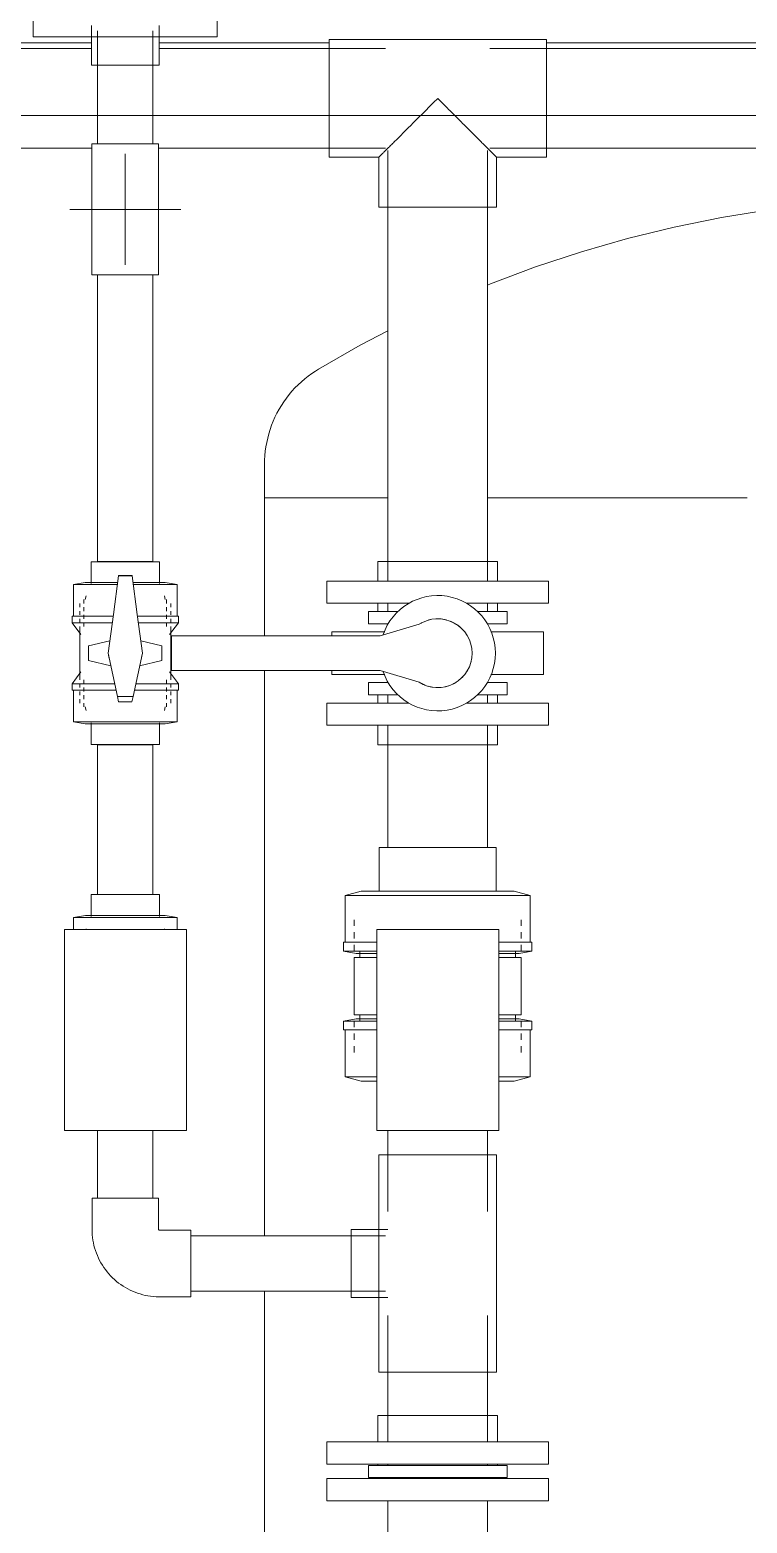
# Model space of a CAD drawing. Header units: millimetres. Extents: x -3824 to 3958, y -576 to 3647.
# Drawn here: x -534 to 112, y 1516 to 2862 of the extents above; entities that cross this region are included whole.
import ezdxf

# ---------------------------------------------------------------- set-up
doc = ezdxf.new("R2010")
doc.units = ezdxf.units.MM
for name, color, linetype, lineweight in [('A-_ANOTSYBL_E', 7, 'Continuous', 9), ('A_--------_E-', 8, 'Continuous', 9), ('M-_EQPT----_E', 7, 'Continuous', 9), ('M-_WATR----_E', 5, 'Continuous', 9)]:
    doc.layers.add(name, color=color, linetype=linetype, lineweight=lineweight)

# ---------------------------------------------------------------- blocks, each defined once
blk = doc.blocks.new('PNS-0100 MAIN FRAME - ASY PNS-0100 MAIN FRAME_iam-651195-Разрез 2')
at = {"layer": 'A_--------_E-'}
for p, q in [((-732, 2850), (-478.8, 2850)), ((-417.8, 2850), (-264.6, 2850)), ((-68.6, 2850), (707, 2850))]:
    blk.add_line(p, q, dxfattribs=at)
blk = doc.blocks.new('PNS-0100 MAIN FRAME - Standard-550811-Разрез 2')
blk.add_blockref('PNS-0100 MAIN FRAME - ASY PNS-0100 MAIN FRAME_iam-651195-Разрез 2', (0, 0))
blk = doc.blocks.new('PNS-Filter column D1200 _180 Left feed 90-50_ - ASY PNS-Filter column D1200_iam-905011-Разрез 2')
at = {"layer": 'A_--------_E-'}
for p, q in [((-322.8, 2470.1), (-322.8, 2440.1)), ((-322.8, 2440.1), (-322.8, 2315.7)), ((-322.8, 2315.7), (-322.8, 2440.1)), ((-321.2, 2440.1), (-322.8, 2440.1)), ((-321.2, 2440.1), (-322.8, 2440.1)), ((-316.6, 2440.1), (-321.2, 2440.1)), ((-316.6, 2440.1), (-321.2, 2440.1)), ((-308.9, 2440.1), (-316.6, 2440.1)), ((-308.9, 2440.1), (-316.6, 2440.1)), ((-298.3, 2440.1), (-308.9, 2440.1)), ((-298.3, 2440.1), (-308.9, 2440.1)), ((-284.6, 2440.1), (-298.2, 2440.1)), ((-284.6, 2440.1), (-298.2, 2440.1)), ((-268.1, 2440.1), (-284.6, 2440.1)), ((-268.1, 2440.1), (-284.6, 2440.1)), ((-248.7, 2440.1), (-268, 2440.1)), ((-248.7, 2440.1), (-268, 2440.1)), ((-226.6, 2440.1), (-248.7, 2440.1)), ((-226.6, 2440.1), (-248.7, 2440.1)), ((-211.9, 2440.1), (-226.6, 2440.1)), ((-211.9, 2440.1), (-226.6, 2440.1)), ((-113.7, 2440.1), (-121.8, 2440.1)), ((-113.7, 2440.1), (-121.8, 2440.1)), ((-80.1, 2440.1), (-113.6, 2440.1)), ((-80.1, 2440.1), (-113.6, 2440.1)), ((-44.6, 2440.1), (-80, 2440.1)), ((-44.6, 2440.1), (-80, 2440.1)), ((-7.4, 2440.1), (-44.4, 2440.1)), ((-7.4, 2440.1), (-44.4, 2440.1)), ((31.3, 2440.1), (-7.2, 2440.1)), ((31.3, 2440.1), (-7.2, 2440.1)), ((71.2, 2440.1), (31.5, 2440.1)), ((71.2, 2440.1), (31.5, 2440.1)), ((112.3, 2440.1), (71.4, 2440.1)), ((112.3, 2440.1), (71.4, 2440.1)), ((-322.8, 2284.3), (-322.8, 1775)), ((-322.8, 1775), (-322.8, 2284.3)), ((-322.8, 1725), (-322.8, 670.1)), ((-322.8, 670.1), (-322.8, 1725)), ((-266.6, 1556.1), (-266.6, 1536.1)), ((-266.6, 1556.1), (-248.5, 1556.1)), ((-248.5, 1556.1), (-66.6, 1556.1)), ((-66.6, 1536.1), (-66.6, 1556.1)), ((-266.6, 1536.1), (-248.5, 1536.1)), ((-248.5, 1536.1), (-66.6, 1536.1)), ((-211.6, 1536.1), (-211.6, 1456.1)), ((-121.6, 1456.1), (-121.6, 1536.1))]:
    blk.add_line(p, q, dxfattribs=at)
at = {"layer": 'A_--------_E-', "flags": 128}
for points in [[(-121.6, 2631.7), (-118.9, 2632.8), (-78.3, 2648.1), (-37.1, 2661.7), (4.6, 2673.7), (46.7, 2684), (89.2, 2692.6), (132, 2699.5), (175.1, 2704.7), (218.3, 2708.2), (261.7, 2709.9), (266.5, 2710)], [(-274.2, 2555.9), (-236.5, 2577.5), (-211.6, 2590.4)], [(-322.8, 2470.1), (-322.7, 2474.1), (-322.5, 2478.1), (-322.1, 2482.1), (-321.5, 2486.1), (-320.8, 2490), (-319.9, 2493.9), (-318.9, 2497.8), (-317.7, 2501.6), (-316.4, 2505.4), (-314.9, 2509.1), (-313.3, 2512.7), (-311.5, 2516.3), (-309.6, 2519.8), (-307.5, 2523.2), (-305.3, 2526.6), (-303, 2529.8), (-300.5, 2533), (-298, 2536.1), (-295.3, 2539), (-292.5, 2541.9), (-289.5, 2544.6), (-286.5, 2547.2), (-283.4, 2549.7), (-280.1, 2552), (-276.8, 2554.3), (-274.2, 2555.9)]]:
    blk.add_lwpolyline(points, dxfattribs=at)
blk = doc.blocks.new('PNS-Filter column D1200 _180 Left feed 90-50_ - Standard-894632-Разрез 2')
at = {"layer": 'M-_EQPT----_E'}
for p, q in [((-211.6, 1557.1), (-211.6, 1556.1)), ((-121.6, 1556.1), (-121.6, 1557.1))]:
    blk.add_line(p, q, dxfattribs=at)
blk.add_blockref('PNS-Filter column D1200 _180 Left feed 90-50_ - ASY PNS-Filter column D1200_iam-905011-Разрез 2', (0, 0))
blk = doc.blocks.new('COMER_ST10_BR00_U-PVC бурт под фланец с гладкой поверхностью red - DN20 - DN225-V39-Разрез 2')
at = {"layer": 'M-_WATR----_E', "color": 140, "lineweight": 20}
for p, q in [((-1720.6, 1613.1), (-1720.6, 1589.1)), ((-1612.6, 1613.1), (-1720.6, 1613.1)), ((-1612.6, 1589.1), (-1612.6, 1613.1)), ((-1729.1, 1568.1), (-1729.1, 1557.1)), ((-1604.1, 1568.1), (-1729.1, 1568.1)), ((-1720.6, 1569.1), (-1720.6, 1568.1)), ((-1612.6, 1568.1), (-1612.6, 1569.1)), ((-1604.1, 1557.1), (-1604.1, 1568.1)), ((-1729.1, 1557.1), (-1604.1, 1557.1))]:
    blk.add_line(p, q, dxfattribs=at)
blk = doc.blocks.new('COMER_BR00_U-PVC свободный фланец red - DN15 - DN200-V28-Разрез 2')
at = {"layer": 'M-_WATR----_E', "lineweight": 20}
for p, q in [((-862.5, 1771.1), (-862.5, 1751.1)), ((-662.5, 1771.1), (-862.5, 1771.1)), ((-662.5, 1751.1), (-662.5, 1771.1)), ((-862.5, 1751.1), (-662.5, 1751.1))]:
    blk.add_line(p, q, dxfattribs=at)
blk = doc.blocks.new('COMER_industrial series - BVI10-EL090-V40-Разрез 2')
at = {"layer": 'M-_WATR----_E', "color": 140, "lineweight": 20}
for p, q in [((-1719.4, 2125), (-1719.4, 2085.6)), ((-1719.4, 2125), (-1613.8, 2125)), ((-1613.8, 2085.6), (-1613.8, 2125)), ((-1735.6, 2085.6), (-1750.1, 2081.7)), ((-1750.1, 2081.7), (-1750.1, 2039.5)), ((-1583.1, 2081.7), (-1750.1, 2081.7)), ((-1597.6, 2085.6), (-1735.6, 2085.6)), ((-1583.1, 2081.7), (-1597.6, 2085.6)), ((-1583.1, 2039.5), (-1583.1, 2081.7)), ((-1741.9, 2059.8), (-1741.9, 2054.2)), ((-1591.4, 2054.2), (-1591.4, 2059.8)), ((-1741.9, 2048.5), (-1741.9, 2042.8)), ((-1721.6, 2051), (-1721.6, 1870)), ((-1611.6, 2051), (-1721.6, 2051)), ((-1611.6, 1870), (-1611.6, 2051)), ((-1591.4, 2042.8), (-1591.4, 2048.5)), ((-1751.6, 2039.5), (-1751.6, 2031.5)), ((-1721.6, 2039.5), (-1751.6, 2039.5)), ((-1741.9, 2037.1), (-1741.9, 2031.5)), ((-1581.6, 2039.5), (-1611.6, 2039.5)), ((-1591.4, 2031.5), (-1591.4, 2037.1)), ((-1581.6, 2031.5), (-1581.6, 2039.5)), ((-1751.6, 2031.5), (-1740.1, 2029.5)), ((-1721.6, 2031.5), (-1751.6, 2031.5)), ((-1741.9, 2025.8), (-1741.9, 1974.2)), ((-1741.9, 2025.8), (-1721.8, 2025.8)), ((-1740.1, 2029.5), (-1721.8, 2029.5)), ((-1736.7, 2030.9), (-1736.7, 2025.8)), ((-1581.6, 2031.5), (-1611.6, 2031.5)), ((-1611.4, 2029.5), (-1593.1, 2029.5)), ((-1611.4, 2025.8), (-1591.4, 2025.8)), ((-1596.5, 2025.8), (-1596.5, 2030.9)), ((-1593.1, 2029.5), (-1581.6, 2031.5)), ((-1591.4, 1974.2), (-1591.4, 2025.8)), ((-1740.1, 1970.5), (-1751.6, 1968.5)), ((-1751.6, 1968.5), (-1751.6, 1960.5)), ((-1751.6, 1968.5), (-1721.6, 1968.5)), ((-1721.8, 1974.2), (-1741.9, 1974.2)), ((-1741.9, 1968.5), (-1741.9, 1962.9)), ((-1721.8, 1970.5), (-1740.1, 1970.5)), ((-1736.7, 1974.2), (-1736.7, 1969.1)), ((-1611.6, 1968.5), (-1581.6, 1968.5)), ((-1591.4, 1974.2), (-1611.4, 1974.2)), ((-1593.1, 1970.5), (-1611.4, 1970.5)), ((-1596.5, 1969.1), (-1596.5, 1974.2)), ((-1581.6, 1968.5), (-1593.1, 1970.5)), ((-1591.4, 1962.9), (-1591.4, 1968.5)), ((-1581.6, 1960.5), (-1581.6, 1968.5)), ((-1751.6, 1960.5), (-1721.6, 1960.5)), ((-1750.1, 1960.5), (-1750.1, 1918.3)), ((-1741.9, 1957.2), (-1741.9, 1951.5)), ((-1611.6, 1960.5), (-1581.6, 1960.5)), ((-1591.4, 1951.5), (-1591.4, 1957.2)), ((-1583.1, 1918.3), (-1583.1, 1960.5)), ((-1741.9, 1945.8), (-1741.9, 1940.2)), ((-1591.4, 1940.2), (-1591.4, 1945.8)), ((-1750.1, 1918.3), (-1735.6, 1914.4)), ((-1750.1, 1918.3), (-1721.7, 1918.3)), ((-1735.6, 1914.4), (-1721.8, 1914.4)), ((-1611.5, 1918.3), (-1583.1, 1918.3)), ((-1611.4, 1914.4), (-1597.6, 1914.4)), ((-1597.6, 1914.4), (-1583.1, 1918.3)), ((-1721.6, 1870), (-1611.6, 1870))]:
    blk.add_line(p, q, dxfattribs=at)
blk = doc.blocks.new('COMER_BUT сермя _Butterfly valves_ red - BUT10090-V42-Разрез 2')
at = {"layer": 'M-_WATR----_E', "color": 140, "lineweight": 20}
for p, q in [((-218.6, 2315.7), (-406.6, 2315.7)), ((-406.6, 2315.7), (-406.6, 2284.3)), ((-262.1, 2319.3), (-262.1, 2315.9)), ((-262.1, 2319.3), (-214.4, 2319.3)), ((-183.4, 2326.1), (-218.6, 2315.7)), ((-118.8, 2319.3), (-71.1, 2319.3)), ((-71.1, 2280.7), (-71.1, 2319.3)), ((-406.6, 2284.3), (-218.6, 2284.3)), ((-262.1, 2284.3), (-262.1, 2280.7)), ((-262.1, 2280.7), (-214.4, 2280.7)), ((-218.6, 2284.3), (-183.4, 2273.9)), ((-118.8, 2280.7), (-71.1, 2280.7))]:
    blk.add_line(p, q, dxfattribs=at)
for radius, start, end in [(52, 360, 161.237), (31, 360, 122.791), (31, 102.2804, 107.3084), (31, 90, 93.0913), (31, 88.0471, 90), (31, 75.4664, 81.2199), (31, 62.8856, 68.5682), (31, 116.8083, 121.2292), (31, 50.3048, 55.8749), (31, 37.7249, 43.1076), (31, 25.1464, 30.1803), (31, 12.281, 12.8571), (52, 198.763, 360), (31, 237.209, 0), (31, 340.8973, 345.6441), (31, 310.8776, 316.9033), (31, 325.6138, 331.2796), (31, 240.5173, 247.7644), (31, 253.806, 261.0561), (31, 267.0855, 270), (31, 270, 273.6256), (31, 281.8558, 288.0896), (31, 296.3247, 302.5097)]:
    blk.add_arc((-166.6, 2300), radius, start, end, dxfattribs=at)
blk = doc.blocks.new('COMER_ST10_U-PVC бурт под фланец с гладкой поверхностью red - DN20 - DN225-877299-Разрез 2')
at = {"layer": 'M-_WATR----_E', "lineweight": 20}
for p, q in [((675, 573.5), (675, 562.5)), ((692.8, 573.5), (675, 573.5)), ((800, 573.5), (782.2, 573.5)), ((800, 562.5), (800, 573.5)), ((675, 562.5), (701.4, 562.5)), ((683.5, 562.5), (683.5, 555)), ((773.6, 562.5), (800, 562.5)), ((791.5, 555), (791.5, 562.5)), ((683.5, 535), (683.5, 517.5)), ((791.5, 517.5), (791.5, 535)), ((683.5, 517.5), (791.5, 517.5))]:
    blk.add_line(p, q, dxfattribs=at)
blk = doc.blocks.new('COMER_BR00_U-PVC свободный фланец red - DN15 - DN200-868771-Разрез 2')
at = {"layer": 'M-_WATR----_E', "lineweight": 20}
for p, q in [((637.5, 555), (637.5, 535)), ((711.5, 555), (637.5, 555)), ((837.5, 555), (763.5, 555)), ((837.5, 535), (837.5, 555)), ((637.5, 535), (837.5, 535))]:
    blk.add_line(p, q, dxfattribs=at)
blk = doc.blocks.new('COMER_BR00_U-PVC свободный фланец red - DN15 - DN200-V21-Разрез 2')
at = {"layer": 'M-_WATR----_E', "lineweight": 20}
for p, q in [((637.5, 665), (637.5, 645)), ((837.5, 665), (637.5, 665)), ((837.5, 645), (837.5, 665)), ((637.5, 645), (711.5, 645)), ((763.5, 645), (837.5, 645))]:
    blk.add_line(p, q, dxfattribs=at)
blk = doc.blocks.new('COMER_TE40_U-PVC тройник равнопроходный - DN16 - DN315 _Grey_-V43-Разрез 2')
at = {"layer": 'M-_WATR----_E', "color": 140, "lineweight": 20}
for p, q in [((-68.6, 2853), (-264.6, 2853)), ((-264.6, 2853), (-264.6, 2747)), ((-68.6, 2747), (-68.6, 2853)), ((-264.6, 2747), (-219.6, 2747)), ((-219.6, 2747), (-219.6, 2702)), ((-113.6, 2747), (-68.6, 2747)), ((-113.6, 2702), (-113.6, 2747)), ((-219.6, 2702), (-113.6, 2702))]:
    blk.add_line(p, q, dxfattribs=at)
for points, knots in [([(-219.6, 2747), (-219.6, 2747), (-219, 2747.6), (-217.3, 2749.3), (-216.1, 2750.5), (-215.1, 2751.5), (-214.1, 2752.6), (-212.9, 2753.8), (-211.6, 2755), (-210.2, 2756.4), (-208.8, 2757.8), (-206.8, 2759.8), (-200, 2766.6), (-189.5, 2777.1), (-176.5, 2790.1), (-169.9, 2796.7), (-166.6, 2800)], [0, 0, 0, 0, 0.111111, 0.166667, 0.194444, 0.222222, 0.25, 0.277778, 0.305556, 0.333333, 0.361111, 0.388889, 0.444444, 0.722222, 0.861111, 1, 1, 1, 1]), ([(-166.6, 2800), (-164, 2797.4), (-158.7, 2792.1), (-150.8, 2784.2), (-143.1, 2776.5), (-137, 2770.4), (-132.4, 2765.8), (-129, 2762.4), (-126.4, 2759.8), (-124.4, 2757.8), (-123, 2756.4), (-121.6, 2755), (-120.4, 2753.8), (-119.2, 2752.6), (-118.1, 2751.5), (-117.1, 2750.5), (-115.9, 2749.3), (-114.2, 2747.6), (-113.6, 2747), (-113.6, 2747)], [0, 0, 0, 0, 0.111111, 0.222222, 0.333333, 0.444444, 0.5, 0.555556, 0.611111, 0.638889, 0.666667, 0.694444, 0.722222, 0.75, 0.777778, 0.805556, 0.833333, 0.888889, 1, 1, 1, 1])]:
    blk.add_open_spline(points, degree=3, knots=knots, dxfattribs=at)
blk = doc.blocks.new('Тройник клеевой - d 20-315 мм-V64-Разрез 2')
at = {"layer": 'M-_WATR----_E', "color": 136, "lineweight": 20}
for p, q in [((-487.3, 2944.5), (-531.3, 2944.5)), ((-531.3, 2944.5), (-531.3, 2855.5)), ((-460.4, 2944.5), (-487.3, 2944.5)), ((-448.3, 2944.5), (-457.4, 2944.5)), ((-409.3, 2944.5), (-448.3, 2944.5)), ((-403.6, 2944.5), (-409.3, 2944.5)), ((-365.3, 2944.5), (-400.6, 2944.5)), ((-365.3, 2855.5), (-365.3, 2944.5)), ((-531.3, 2855.5), (-487.3, 2855.5)), ((-487.3, 2855.5), (-448.3, 2855.5)), ((-478.8, 2865.7), (-478.8, 2861)), ((-478.8, 2861), (-478.8, 2830)), ((-448.3, 2855.5), (-409.3, 2855.5)), ((-417.8, 2861), (-417.8, 2865.7)), ((-417.8, 2830), (-417.8, 2861)), ((-409.3, 2855.5), (-365.3, 2855.5)), ((-478.8, 2830), (-417.8, 2830))]:
    blk.add_line(p, q, dxfattribs=at)
blk = doc.blocks.new('COMER_EL50_U-PVC отвод 90 - DN16-DN315 _Grey_-V65-Разрез 2')
at = {"layer": 'M-_WATR----_E', "color": 136, "lineweight": 20}
for p, q in [((-478.3, 2759), (-478.3, 2730.8)), ((-448.3, 2759), (-478.3, 2759)), ((-418.3, 2759), (-448.3, 2759)), ((-418.3, 2730.8), (-418.3, 2759))]:
    blk.add_line(p, q, dxfattribs=at)
at = {"layer": 'M-_WATR----_E', "color": 136, "lineweight": 20, "flags": 128}
for points in [[(-478.3, 2730.8), (-478.3, 2729.6), (-478.3, 2728.3), (-478.3, 2727.1), (-478.3, 2725.9), (-478.3, 2724.7), (-478.3, 2723.5), (-478.3, 2722.3), (-478.3, 2721.1), (-478.3, 2719.9), (-478.3, 2718.8), (-478.3, 2717.7), (-478.3, 2716.6), (-478.3, 2715.5), (-478.3, 2714.4), (-478.3, 2713.4), (-478.3, 2712.4), (-478.3, 2711.4), (-478.3, 2710.5), (-478.3, 2709.6), (-478.3, 2708.7), (-478.3, 2707.9), (-478.3, 2707.1), (-478.3, 2706.3), (-478.3, 2705.6), (-478.3, 2704.9), (-478.3, 2704.2), (-478.3, 2703.6), (-478.3, 2703.1), (-478.3, 2702.6), (-478.3, 2702.1), (-478.3, 2701.7), (-478.3, 2701.3), (-478.3, 2701), (-478.3, 2700.7), (-478.3, 2700.4), (-478.3, 2700.3), (-478.3, 2700.1), (-478.3, 2700), (-478.3, 2700), (-478.3, 2700)], [(-418.3, 2700), (-418.3, 2700), (-418.3, 2700.1), (-418.3, 2700.2), (-418.3, 2700.4), (-418.3, 2700.6), (-418.3, 2700.9), (-418.3, 2701.2), (-418.3, 2701.6), (-418.3, 2702), (-418.3, 2702.4), (-418.3, 2702.9), (-418.3, 2703.5), (-418.3, 2704.1), (-418.3, 2704.7), (-418.3, 2705.4), (-418.3, 2706.1), (-418.3, 2706.9), (-418.3, 2707.6), (-418.3, 2708.5), (-418.3, 2709.3), (-418.3, 2710.2), (-418.3, 2711.2), (-418.3, 2712.1), (-418.3, 2713.1), (-418.3, 2714.2), (-418.3, 2715.2), (-418.3, 2716.3), (-418.3, 2717.4), (-418.3, 2718.5), (-418.3, 2719.6), (-418.3, 2720.8), (-418.3, 2722), (-418.3, 2723.2), (-418.3, 2724.4), (-418.3, 2725.6), (-418.3, 2726.8), (-418.3, 2728), (-418.3, 2729.2), (-418.3, 2730.5), (-418.3, 2730.8)]]:
    blk.add_lwpolyline(points, dxfattribs=at)
blk = doc.blocks.new('COMER_EL50_U-PVC отвод 90 - DN16-DN315 _Grey_-V66-Разрез 2')
at = {"layer": 'M-_WATR----_E', "color": 136, "lineweight": 20}
for p, q in [((-478.3, 2669.2), (-478.3, 2641)), ((-418.3, 2641), (-418.3, 2669.2)), ((-478.3, 2641), (-448.3, 2641)), ((-448.3, 2641), (-418.3, 2641))]:
    blk.add_line(p, q, dxfattribs=at)
at = {"layer": 'M-_WATR----_E', "color": 136, "lineweight": 20, "flags": 128}
for points in [[(-478.3, 2669.2), (-478.3, 2670.4), (-478.3, 2671.7), (-478.3, 2672.9), (-478.3, 2674.1), (-478.3, 2675.3), (-478.3, 2676.5), (-478.3, 2677.7), (-478.3, 2678.9), (-478.3, 2680.1), (-478.3, 2681.2), (-478.3, 2682.3), (-478.3, 2683.4), (-478.3, 2684.5), (-478.3, 2685.6), (-478.3, 2686.6), (-478.3, 2687.6), (-478.3, 2688.6), (-478.3, 2689.5), (-478.3, 2690.4), (-478.3, 2691.3), (-478.3, 2692.1), (-478.3, 2692.9), (-478.3, 2693.7), (-478.3, 2694.4), (-478.3, 2695.1), (-478.3, 2695.8), (-478.3, 2696.4), (-478.3, 2696.9), (-478.3, 2697.4), (-478.3, 2697.9), (-478.3, 2698.3), (-478.3, 2698.7), (-478.3, 2699), (-478.3, 2699.3), (-478.3, 2699.6), (-478.3, 2699.7), (-478.3, 2699.9), (-478.3, 2700)], [(-418.3, 2699.9), (-418.3, 2699.8), (-418.3, 2699.6), (-418.3, 2699.4), (-418.3, 2699.1), (-418.3, 2698.8), (-418.3, 2698.4), (-418.3, 2698), (-418.3, 2697.6), (-418.3, 2697.1), (-418.3, 2696.5), (-418.3, 2695.9), (-418.3, 2695.3), (-418.3, 2694.6), (-418.3, 2693.9), (-418.3, 2693.1), (-418.3, 2692.4), (-418.3, 2691.5), (-418.3, 2690.7), (-418.3, 2689.8), (-418.3, 2688.8), (-418.3, 2687.9), (-418.3, 2686.9), (-418.3, 2685.8), (-418.3, 2684.8), (-418.3, 2683.7), (-418.3, 2682.6), (-418.3, 2681.5), (-418.3, 2680.4), (-418.3, 2679.2), (-418.3, 2678), (-418.3, 2676.8), (-418.3, 2675.6), (-418.3, 2674.4), (-418.3, 2673.2), (-418.3, 2672), (-418.3, 2670.8), (-418.3, 2669.5), (-418.3, 2669.2)]]:
    blk.add_lwpolyline(points, dxfattribs=at)
blk = doc.blocks.new('Тройник клеевой - d 20-315 мм-949982-Разрез 2')
at = {"layer": 'M-_WATR----_E', "color": 140, "lineweight": 20}
for p, q in [((-1719.6, 1848), (-1719.6, 1797)), ((-1613.6, 1848), (-1719.6, 1848)), ((-1613.6, 1797), (-1613.6, 1848)), ((-1719.6, 1797), (-1719.6, 1750)), ((-1613.6, 1750), (-1613.6, 1797)), ((-1713.6, 1780.5), (-1744.6, 1780.5)), ((-1744.6, 1780.5), (-1744.6, 1719.5)), ((-1711.5, 1780.5), (-1713.6, 1780.5)), ((-1719.6, 1750), (-1719.6, 1703)), ((-1613.6, 1703), (-1613.6, 1750)), ((-1744.6, 1719.5), (-1713.6, 1719.5)), ((-1713.6, 1719.5), (-1711.5, 1719.5)), ((-1719.6, 1703), (-1719.6, 1652)), ((-1613.6, 1652), (-1613.6, 1703)), ((-1719.6, 1652), (-1613.6, 1652))]:
    blk.add_line(p, q, dxfattribs=at)
blk = doc.blocks.new('COMER_EL50_U-PVC отвод 90 - DN16-DN315 _Grey_-V63-Разрез 2')
at = {"layer": 'M-_WATR----_E', "color": 136, "lineweight": 20}
for p, q in [((-1978.2, 1809), (-1978.2, 1780.8)), ((-1918.2, 1809), (-1978.2, 1809)), ((-1918.2, 1780.8), (-1918.2, 1809)), ((-1889.2, 1780), (-1917.4, 1780)), ((-1889.2, 1720), (-1889.2, 1780)), ((-1917.4, 1720), (-1889.2, 1720))]:
    blk.add_line(p, q, dxfattribs=at)
at = {"layer": 'M-_WATR----_E', "color": 136, "lineweight": 20, "flags": 128}
for points in [[(-1978.2, 1780.8), (-1978.2, 1778.4), (-1978, 1775.9), (-1977.8, 1773.5), (-1977.5, 1771.1), (-1977, 1768.7), (-1976.5, 1766.3), (-1975.9, 1764), (-1975.1, 1761.7), (-1974.3, 1759.4), (-1973.4, 1757.1), (-1972.4, 1754.9), (-1971.4, 1752.7), (-1970.2, 1750.6), (-1968.9, 1748.5), (-1967.6, 1746.5), (-1966.2, 1744.5), (-1964.7, 1742.6), (-1963.1, 1740.7), (-1961.5, 1738.9), (-1959.8, 1737.2), (-1958, 1735.5), (-1956.2, 1733.9), (-1954.3, 1732.4), (-1952.3, 1731), (-1950.3, 1729.6), (-1948.2, 1728.4), (-1946.1, 1727.2), (-1943.9, 1726.1), (-1941.7, 1725.1), (-1939.5, 1724.1), (-1937.2, 1723.3), (-1934.9, 1722.6), (-1932.5, 1721.9), (-1930.2, 1721.3), (-1927.8, 1720.9), (-1925.4, 1720.5), (-1922.9, 1720.3), (-1920.5, 1720.1), (-1918.1, 1720), (-1917.4, 1720)], [(-1917.4, 1780), (-1917.5, 1780), (-1917.5, 1780), (-1917.5, 1780), (-1917.6, 1780), (-1917.6, 1780), (-1917.6, 1780), (-1917.7, 1780), (-1917.7, 1780), (-1917.7, 1780.1), (-1917.7, 1780.1), (-1917.8, 1780.1), (-1917.8, 1780.1), (-1917.8, 1780.1), (-1917.9, 1780.1), (-1917.9, 1780.1), (-1917.9, 1780.2), (-1917.9, 1780.2), (-1918, 1780.2), (-1918, 1780.2), (-1918, 1780.2), (-1918, 1780.3), (-1918, 1780.3), (-1918.1, 1780.3), (-1918.1, 1780.3), (-1918.1, 1780.4), (-1918.1, 1780.4), (-1918.1, 1780.4), (-1918.2, 1780.5), (-1918.2, 1780.5), (-1918.2, 1780.5), (-1918.2, 1780.5), (-1918.2, 1780.6), (-1918.2, 1780.6), (-1918.2, 1780.6), (-1918.2, 1780.7), (-1918.2, 1780.7), (-1918.2, 1780.7), (-1918.2, 1780.8), (-1918.2, 1780.8), (-1918.2, 1780.8)]]:
    blk.add_lwpolyline(points, dxfattribs=at)
blk = doc.blocks.new('COMER_industrial series - BVI10050-V69-Разрез 2')
at = {"layer": 'M-_WATR----_E', "color": 136, "lineweight": 20}
for p, q in [((-479.1, 2382.4), (-479.1, 2362.7)), ((-479.1, 2382.4), (-417.5, 2382.4)), ((-417.5, 2362.7), (-417.5, 2382.4)), ((-454.3, 2369.8), (-454.3, 2370)), ((-442.3, 2370), (-454.3, 2370)), ((-454.3, 2369.8), (-442.2, 2369.8)), ((-442.3, 2370), (-442.2, 2369.8)), ((-484.3, 2363.6), (-494.9, 2361.8)), ((-494.9, 2361.8), (-494.9, 2333.3)), ((-455.4, 2361.8), (-494.9, 2361.8)), ((-455.2, 2363.6), (-484.3, 2363.6)), ((-412.3, 2363.6), (-441.4, 2363.6)), ((-401.6, 2361.8), (-441.1, 2361.8)), ((-401.6, 2361.8), (-412.3, 2363.6)), ((-401.6, 2333.3), (-401.6, 2361.8)), ((-489.3, 2344.9), (-489.3, 2341.4)), ((-485.5, 2348.4), (-485.5, 2344.9)), ((-483.5, 2351.7), (-484.3, 2348.4)), ((-412.3, 2348.4), (-413, 2351.7)), ((-411, 2344.9), (-411, 2348.4)), ((-407.3, 2341.4), (-407.3, 2344.9)), ((-496.3, 2333.3), (-496.3, 2327.5)), ((-459.2, 2333.3), (-496.3, 2333.3)), ((-489.3, 2337.9), (-489.3, 2334.5)), ((-489.3, 2331), (-489.3, 2327.5)), ((-485.5, 2341.4), (-485.5, 2337.9)), ((-485.5, 2334.5), (-485.5, 2331)), ((-400.3, 2333.3), (-437.4, 2333.3)), ((-411, 2337.9), (-411, 2341.4)), ((-411, 2331), (-411, 2334.5)), ((-407.3, 2334.5), (-407.3, 2337.9)), ((-407.3, 2327.5), (-407.3, 2331)), ((-400.3, 2327.5), (-400.3, 2333.3)), ((-496.3, 2327.5), (-488.3, 2316.8)), ((-460, 2327.5), (-496.3, 2327.5)), ((-489.3, 2324), (-489.3, 2276)), ((-485.5, 2327.5), (-485.5, 2324)), ((-400.3, 2327.5), (-436.6, 2327.5)), ((-411, 2324), (-411, 2327.5)), ((-408.3, 2316.8), (-400.3, 2327.5)), ((-407.3, 2276), (-407.3, 2324)), ((-462.1, 2311.2), (-481.3, 2306.6)), ((-481.3, 2306.6), (-481.3, 2293.4)), ((-415.3, 2306.6), (-434.4, 2311.2)), ((-415.3, 2293.4), (-415.3, 2306.6)), ((-481.3, 2293.4), (-461.2, 2288.5)), ((-435.4, 2288.5), (-415.3, 2293.4)), ((-488.3, 2283.2), (-496.3, 2272.5)), ((-485.5, 2276), (-485.5, 2272.5)), ((-411, 2272.5), (-411, 2276)), ((-400.3, 2272.5), (-408.3, 2283.2)), ((-496.3, 2272.5), (-496.3, 2266.7)), ((-496.3, 2272.5), (-457.8, 2272.5)), ((-496.3, 2266.7), (-456.7, 2266.7)), ((-494.9, 2266.7), (-494.9, 2238.2)), ((-489.3, 2272.5), (-489.3, 2269)), ((-489.3, 2265.5), (-489.3, 2262.1)), ((-485.5, 2269), (-485.5, 2265.5)), ((-485.5, 2262.1), (-485.5, 2258.6)), ((-454.3, 2256.2), (-455.3, 2261)), ((-441.2, 2261), (-455.3, 2261)), ((-441.2, 2261), (-442.3, 2256.2)), ((-440, 2266.7), (-400.3, 2266.7)), ((-438.8, 2272.5), (-400.3, 2272.5)), ((-411, 2265.5), (-411, 2269)), ((-411, 2258.6), (-411, 2262.1)), ((-407.3, 2269), (-407.3, 2272.5)), ((-407.3, 2262.1), (-407.3, 2265.5)), ((-401.6, 2238.2), (-401.6, 2266.7)), ((-400.3, 2266.7), (-400.3, 2272.5)), ((-489.3, 2258.6), (-489.3, 2255.1)), ((-485.5, 2255.1), (-485.5, 2251.6)), ((-484.3, 2251.6), (-483.5, 2248.3)), ((-454.3, 2256.2), (-442.3, 2256.2)), ((-413, 2248.3), (-412.3, 2251.6)), ((-411, 2251.6), (-411, 2255.1)), ((-407.3, 2255.1), (-407.3, 2258.6)), ((-494.9, 2238.2), (-484.3, 2236.4)), ((-494.9, 2238.2), (-401.6, 2238.2)), ((-484.3, 2236.4), (-412.3, 2236.4)), ((-479.1, 2237.3), (-479.1, 2217.6)), ((-417.5, 2217.6), (-417.5, 2237.3)), ((-412.3, 2236.4), (-401.6, 2238.2)), ((-417.5, 2217.6), (-479.1, 2217.6))]:
    blk.add_line(p, q, dxfattribs=at)
at = {"layer": 'M-_WATR----_E', "color": 136, "lineweight": 20, "flags": 128}
for points in [[(-463.6, 2300), (-459, 2334.8), (-454.3, 2369.8)], [(-442.2, 2369.8), (-437.6, 2334.8), (-432.9, 2300)], [(-455.3, 2261), (-459.4, 2280.4), (-463.6, 2300)], [(-432.9, 2300), (-437.1, 2280.4), (-441.2, 2261)]]:
    blk.add_lwpolyline(points, dxfattribs=at)
at = {"layer": 'M-_WATR----_E', "color": 136, "lineweight": 20}
for radius, start, end in [(15.2, 187.568, 194.03), (15.1, 189.3511, 197.4707), (15.2, 342.5293, 350.6489)]:
    blk.add_arc((-448.3, 2300), radius, start, end, dxfattribs=at)
blk = doc.blocks.new('COMER_industrial series - BVI10-EL050-V68-Разрез 2')
at = {"layer": 'M-_WATR----_E', "color": 136, "lineweight": 20}
for p, q in [((-1979, 2082.4), (-1979, 2062.7)), ((-1979, 2082.4), (-1917.4, 2082.4)), ((-1917.4, 2062.7), (-1917.4, 2082.4)), ((-1984.2, 2063.6), (-1994.9, 2061.8)), ((-1994.9, 2061.8), (-1994.9, 2051)), ((-1901.6, 2061.8), (-1994.9, 2061.8)), ((-1912.2, 2063.6), (-1984.2, 2063.6)), ((-1901.6, 2061.8), (-1912.2, 2063.6)), ((-1901.6, 2051), (-1901.6, 2061.8)), ((-2003.2, 2051), (-2003.2, 1870)), ((-1893.2, 2051), (-2003.2, 2051)), ((-1983.5, 2051.7), (-1983.7, 2051)), ((-1912.8, 2051), (-1913, 2051.7)), ((-1893.2, 1870), (-1893.2, 2051)), ((-2003.2, 1870), (-1893.2, 1870))]:
    blk.add_line(p, q, dxfattribs=at)

msp = doc.modelspace()

# ---------------------------------------------------------------- linework, layer by layer
at = {"layer": 'A-_ANOTSYBL_E'}
msp.add_line((-3645.5, 2784.5), (3793.9, 2784.5), dxfattribs=at)
at = {"layer": 'M-_WATR----_E', "color": 136, "lineweight": 20}
for p, q in [((-473.3, 2861), (-473.3, 2759)), ((-423.3, 2759), (-423.3, 2861)), ((-448.3, 2650), (-448.3, 2750)), ((-498.3, 2700), (-398.3, 2700)), ((-473.3, 2641), (-473.3, 2382.5)), ((-423.3, 2382.5), (-423.3, 2641)), ((-473.3, 2382.5), (-423.3, 2382.5)), ((-473.3, 2217.5), (-473.3, 2082.5)), ((-423.3, 2217.5), (-473.3, 2217.5)), ((-423.3, 2082.5), (-423.3, 2217.5)), ((-473.3, 2082.5), (-423.3, 2082.5)), ((-473.3, 1870), (-473.3, 1809)), ((-423.3, 1809), (-423.3, 1870)), ((-213.6, 1775), (-389.3, 1775)), ((-389.3, 1725), (-213.6, 1725))]:
    msp.add_line(p, q, dxfattribs=at)
at = {"layer": 'M-_WATR----_E', "color": 140, "lineweight": 20}
for p, q in [((-478.8, 2845), (-732, 2845)), ((-213.6, 2845), (-417.8, 2845)), ((707, 2845), (-119.6, 2845)), ((-732.5, 2755), (-478.3, 2755)), ((-418.3, 2755), (-213.6, 2755)), ((-211.6, 2753), (-211.6, 2365)), ((-121.6, 2365), (-121.6, 2753)), ((-119.6, 2755), (707.5, 2755)), ((-211.6, 2345), (-211.6, 2337.5)), ((-121.6, 2337.5), (-121.6, 2345)), ((-211.6, 2326.5), (-211.6, 2326)), ((-121.6, 2326), (-121.6, 2326.5)), ((-211.6, 2274), (-211.6, 2273.5)), ((-211.6, 2262.5), (-211.6, 2255)), ((-121.6, 2273.5), (-121.6, 2274)), ((-121.6, 2255), (-121.6, 2262.5)), ((-211.6, 2235), (-211.6, 2125)), ((-121.6, 2125), (-121.6, 2235)), ((-211.6, 1870), (-211.6, 1797)), ((-121.6, 1797), (-121.6, 1870)), ((-211.6, 1703), (-211.6, 1589.1)), ((-121.6, 1589.1), (-121.6, 1703)), ((-211.6, 1569.1), (-211.6, 1568.1)), ((-121.6, 1568.1), (-121.6, 1569.1))]:
    msp.add_line(p, q, dxfattribs=at)

# ---------------------------------------------------------------- block references
at = {"layer": 'A_--------_E-'}
msp.add_blockref('PNS-0100 MAIN FRAME - Standard-550811-Разрез 2', (0, 0), dxfattribs=at)
at = {"layer": 'M-_EQPT----_E'}
msp.add_blockref('PNS-Filter column D1200 _180 Left feed 90-50_ - Standard-894632-Разрез 2', (0, 0), dxfattribs=at)
at = {"layer": 'M-_WATR----_E', "color": 136, "lineweight": 20}
for name, p in [('Тройник клеевой - d 20-315 мм-V64-Разрез 2', (0, 0)), ('COMER_EL50_U-PVC отвод 90 - DN16-DN315 _Grey_-V65-Разрез 2', (0, 0)), ('COMER_EL50_U-PVC отвод 90 - DN16-DN315 _Grey_-V66-Разрез 2', (0, 0)), ('COMER_industrial series - BVI10050-V69-Разрез 2', (0, 0)), ('COMER_industrial series - BVI10-EL050-V68-Разрез 2', (1500, 0)), ('COMER_EL50_U-PVC отвод 90 - DN16-DN315 _Grey_-V63-Разрез 2', (1500, 0))]:
    msp.add_blockref(name, p, dxfattribs=at)
at = {"layer": 'M-_WATR----_E', "color": 140, "lineweight": 20}
for name, p in [('COMER_TE40_U-PVC тройник равнопроходный - DN16 - DN315 _Grey_-V43-Разрез 2', (0, 0)), ('COMER_BUT сермя _Butterfly valves_ red - BUT10090-V42-Разрез 2', (0, 0)), ('COMER_industrial series - BVI10-EL090-V40-Разрез 2', (1500, 0)), ('Тройник клеевой - d 20-315 мм-949982-Разрез 2', (1500, 0)), ('COMER_ST10_BR00_U-PVC бурт под фланец с гладкой поверхностью red - DN20 - DN225-V39-Разрез 2', (1500, 0))]:
    msp.add_blockref(name, p, dxfattribs=at)
at = {"layer": 'M-_WATR----_E', "lineweight": 20, "rotation": 180}
for name, p in [('COMER_ST10_U-PVC бурт под фланец с гладкой поверхностью red - DN20 - DN225-877299-Разрез 2', (570.9, 2900)), ('COMER_BR00_U-PVC свободный фланец red - DN15 - DN200-V28-Разрез 2', (-929.1, 3340.3))]:
    msp.add_blockref(name, p, dxfattribs=at)
at = {"layer": 'M-_WATR----_E', "lineweight": 20}
for name in ['COMER_BR00_U-PVC свободный фланец red - DN15 - DN200-V21-Разрез 2', 'COMER_ST10_U-PVC бурт под фланец с гладкой поверхностью red - DN20 - DN225-877299-Разрез 2', 'COMER_BR00_U-PVC свободный фланец red - DN15 - DN200-868771-Разрез 2']:
    msp.add_blockref(name, (-904.1, 1700), dxfattribs=at)

doc.saveas('drawing.dxf')
